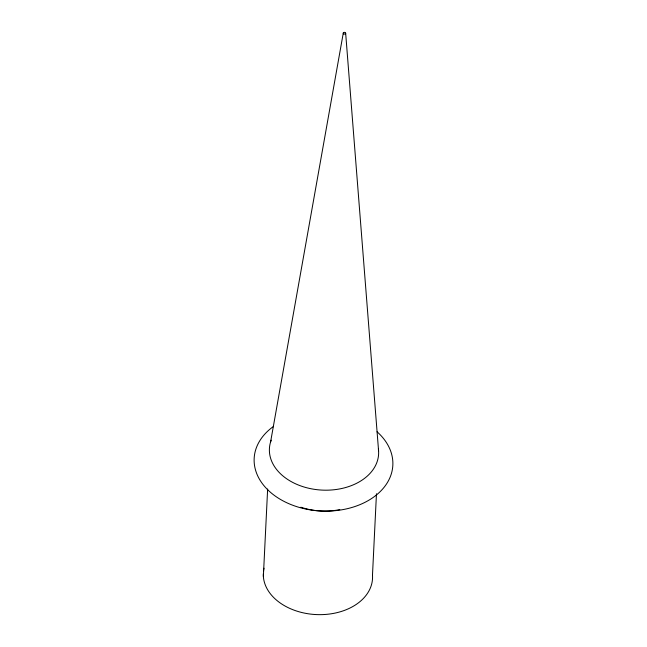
<?xml version="1.0" encoding="UTF-8"?>
<svg xmlns="http://www.w3.org/2000/svg" width="647" height="647" viewBox="0 0 647 647"><rect width="100%" height="100%" fill="white"/><g stroke="black" fill="none" stroke-linecap="round" stroke-linejoin="round"><path stroke-width="0.97" d="M263.361 576.469L267.64 489.003M376.465 493.742L372.486 575.175A54.663 38.788 2.8 0 1 318.761 614.65A54.663 38.788 2.8 0 1 263.305 573.711M270.592 441.941L343.29 32.997M345.66 33.191L378.568 450.716M377.055 431.784A69.423 49.261 2.8 0 1 369.623 499.759A69.423 49.261 2.8 0 1 273.471 494.753A69.423 49.261 2.8 0 1 273.552 426.397M339.788 509.61A54.663 38.788 2.8 0 1 300.863 507.216M378.382 448.881A54.663 38.788 2.8 0 1 319.642 489.941A54.663 38.788 2.8 0 1 271.19 440.17M263.523 570.937A54.663 38.788 2.8 0 1 264.025 568.195M343.654 33.822A1.205 0.857 2.8 0 0 345.635 33.409A1.205 0.857 2.8 0 0 344.091 32.382A1.205 0.857 2.8 0 0 343.654 33.822"/></g></svg>
